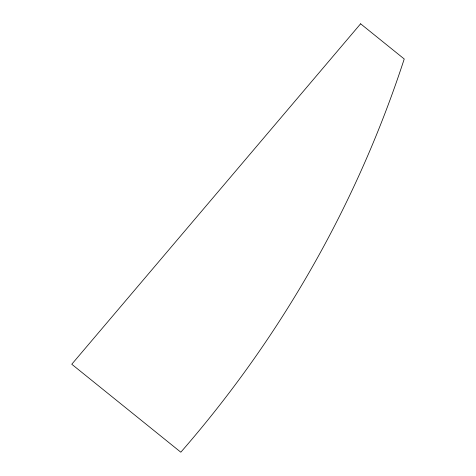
<?xml version="1.0" encoding="UTF-8"?>
<svg xmlns="http://www.w3.org/2000/svg" width="476" height="476" viewBox="0 0 476 476"><rect width="100%" height="100%" fill="white"/><g stroke="black" fill="none" stroke-linecap="round" stroke-linejoin="round"><path stroke-width="0.71" d="M360.612 23.8L71.769 364.241L180.815 452.2A1168.235 1139.205 -0.7 0 0 404.231 58.982L360.612 23.8"/></g></svg>
